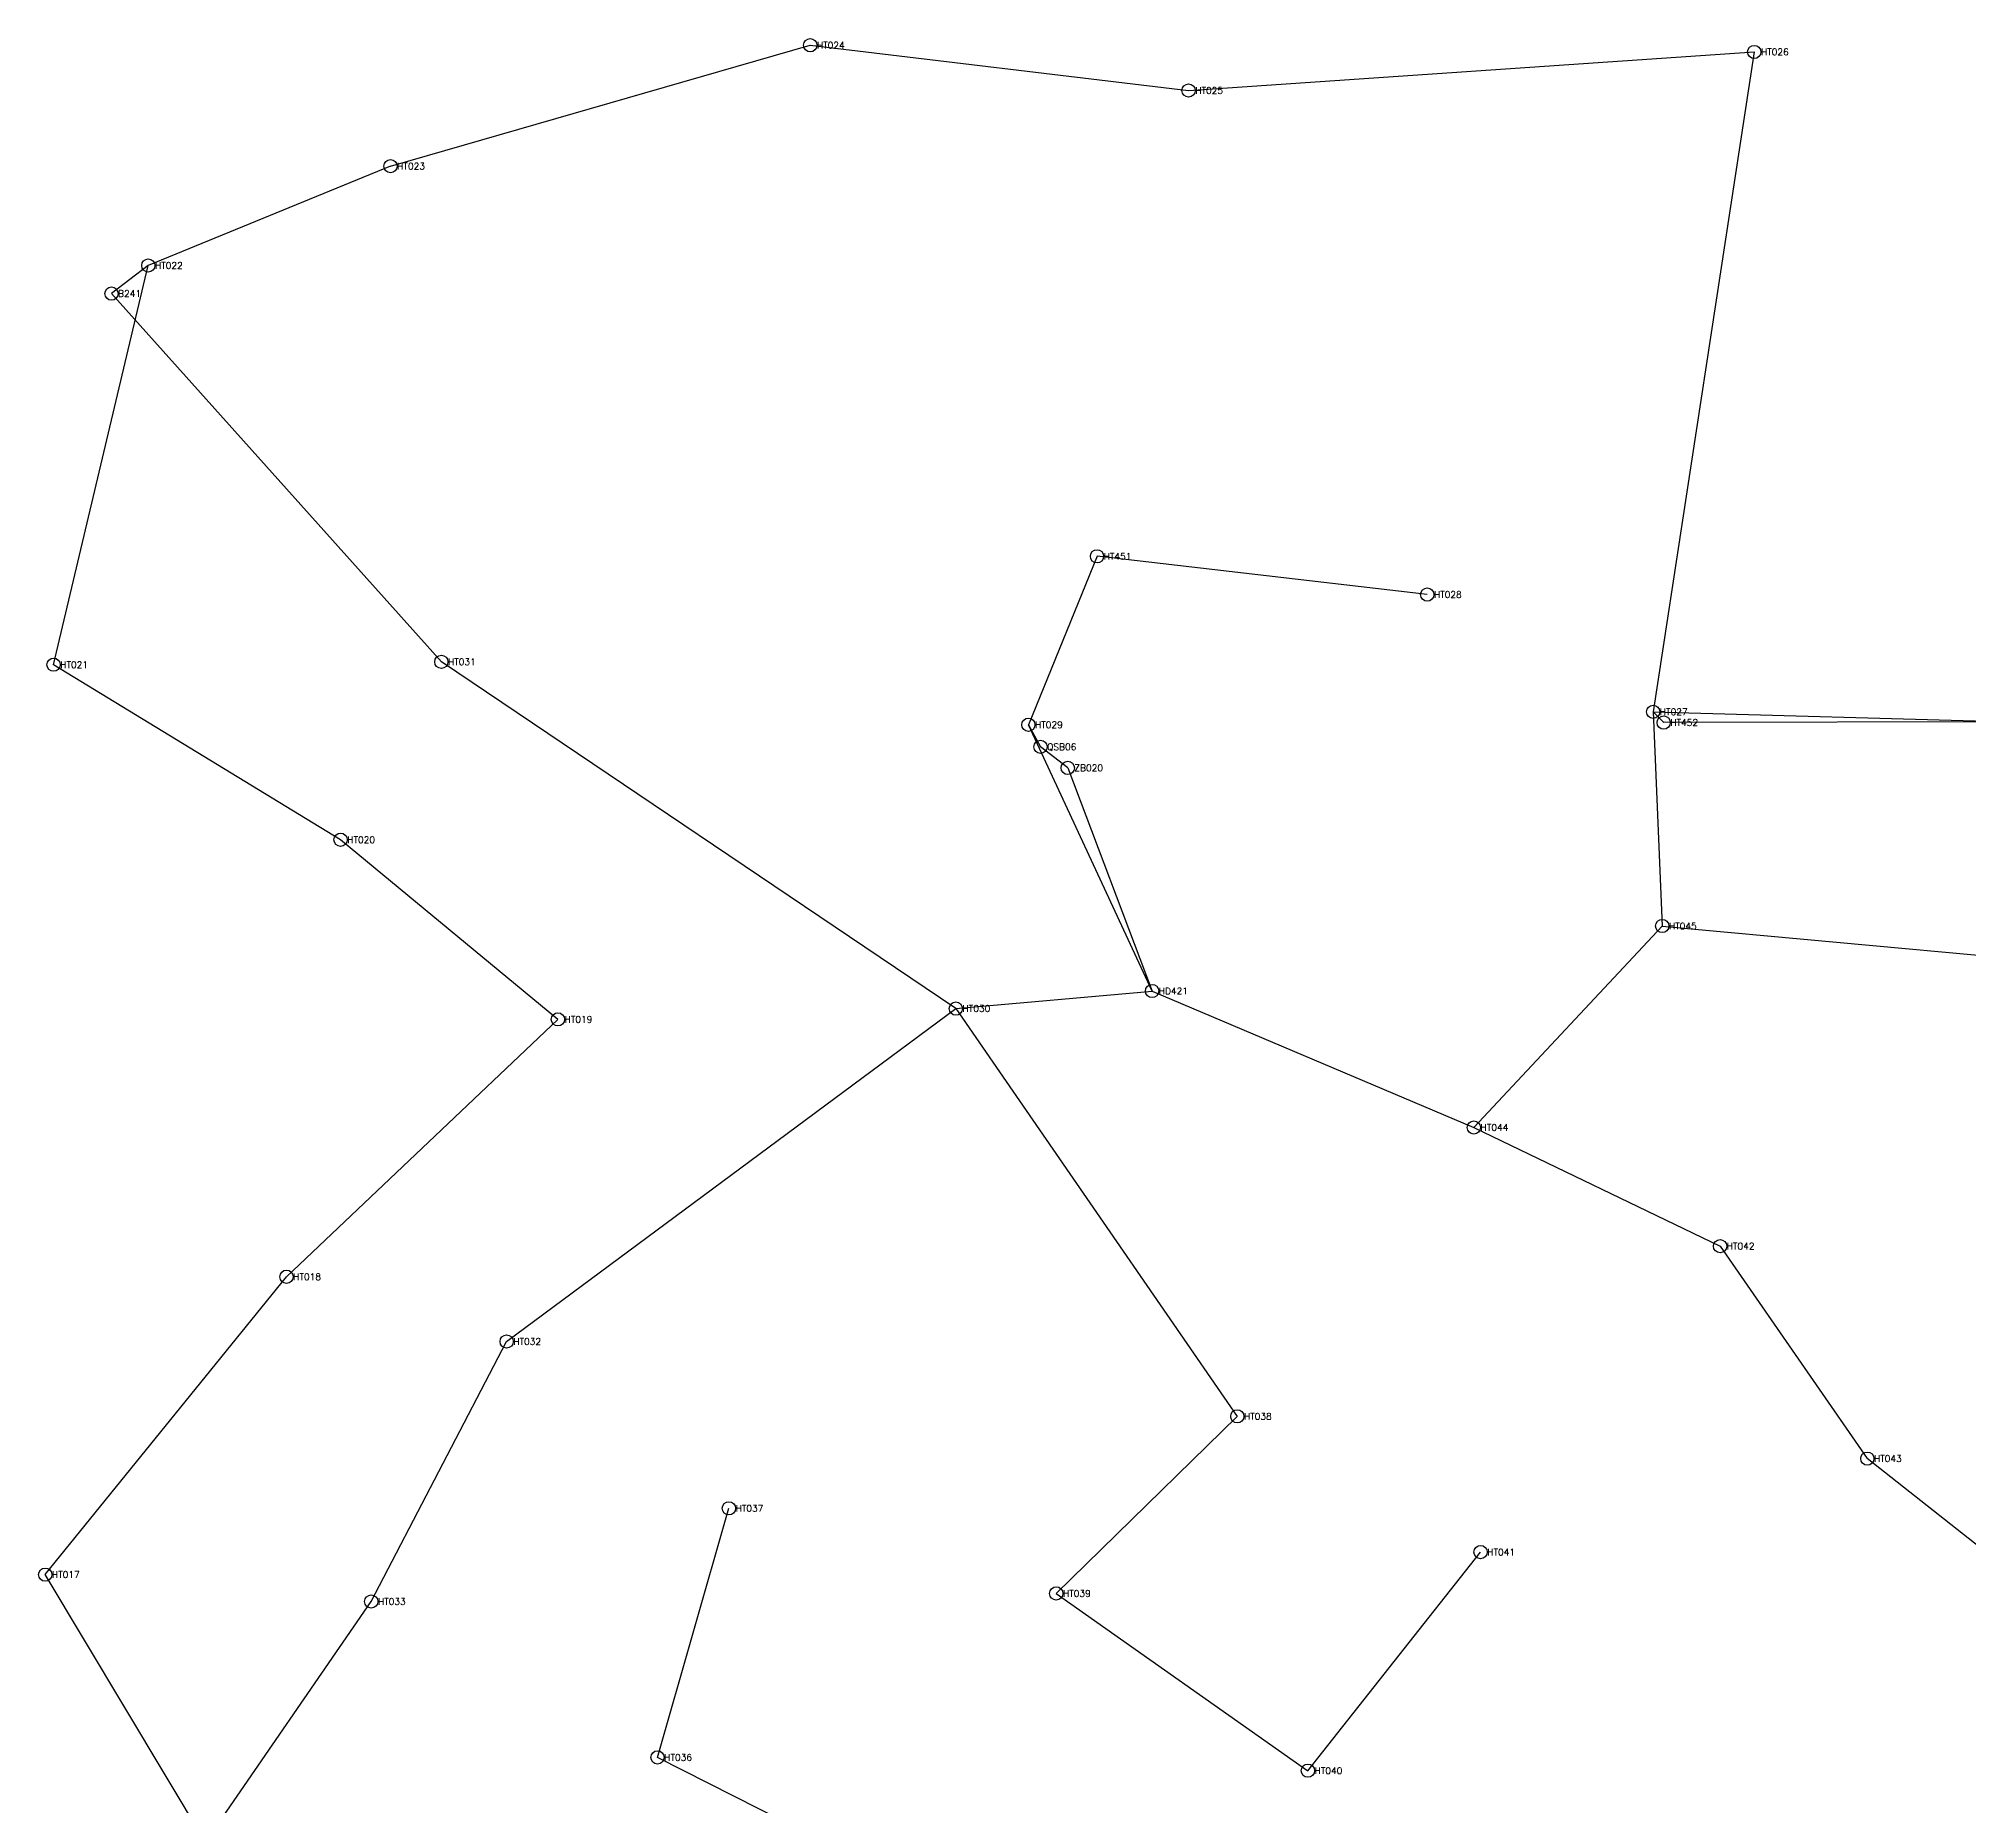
# Model space of a CAD drawing. Extents: x 249003 to 251270, y 2746050 to 2748778.
# Drawn here: x 249594.4 to 249885.7, y 2748465.1 to 2748731.9 of the extents above; entities that cross this region are included whole.
import ezdxf

# ---------------------------------------------------------------- set-up
doc = ezdxf.new("R2010")
doc.units = 0
doc.styles.get("Standard").update_dxf_attribs({"font": 'simplex'})

msp = doc.modelspace()

# ---------------------------------------------------------------- linework, layer by layer
at = {"color": 4}
for p, q in [((249647.503, 2748712.617), (249710.836, 2748730.866)), ((249710.836, 2748730.866), (249767.921, 2748724.033)), ((249767.921, 2748724.033), (249853.269, 2748729.85)), ((249853.269, 2748729.85), (249838.013, 2748630.3)), ((249647.503, 2748712.617), (249610.961, 2748697.636)), ((249596.669, 2748637.404), (249610.961, 2748697.636)), ((249610.961, 2748697.636), (249605.404, 2748693.397)), ((249655.175, 2748637.837), (249605.404, 2748693.397)), ((249754.1, 2748653.756), (249743.742, 2748628.346)), ((249803.929, 2748647.978), (249754.1, 2748653.756)), ((249639.972, 2748610.996), (249596.669, 2748637.404)), ((249732.794, 2748585.517), (249655.175, 2748637.837)), ((249838.013, 2748630.3), (249839.597, 2748628.665)), ((249838.013, 2748630.3), (249893.024, 2748628.77)), ((249838.013, 2748630.3), (249839.385, 2748597.978)), ((249762.407, 2748588.17), (249743.742, 2748628.346)), ((249743.742, 2748628.346), (249745.581, 2748625.007)), ((249893.024, 2748628.77), (249839.597, 2748628.665)), ((249749.686, 2748621.824), (249745.581, 2748625.007)), ((249749.686, 2748621.824), (249762.407, 2748588.17)), ((249672.762, 2748583.892), (249639.972, 2748610.996)), ((249839.385, 2748597.978), (249810.962, 2748567.581)), ((249839.385, 2748597.978), (249953.528, 2748587.414)), ((249732.794, 2748585.517), (249762.407, 2748588.17)), ((249762.407, 2748588.17), (249810.962, 2748567.581)), ((249631.815, 2748545.057), (249672.762, 2748583.892)), ((249665.027, 2748535.281), (249732.794, 2748585.517)), ((249732.794, 2748585.517), (249775.267, 2748523.997)), ((249810.962, 2748567.581), (249848.104, 2748549.675)), ((249848.104, 2748549.675), (249870.322, 2748517.616)), ((249595.411, 2748500.115), (249631.815, 2748545.057)), ((249644.604, 2748496.054), (249665.027, 2748535.281)), ((249775.267, 2748523.997), (249747.956, 2748497.279)), ((249893.411, 2748499.365), (249870.322, 2748517.616)), ((249687.793, 2748472.541), (249698.565, 2748510.119)), ((249785.92, 2748470.536), (249811.973, 2748503.517)), ((249619.587, 2748459.756), (249595.411, 2748500.115)), ((249619.587, 2748459.756), (249644.604, 2748496.054)), ((249747.956, 2748497.279), (249785.92, 2748470.536)), ((249715.466, 2748458.538), (249687.793, 2748472.541))]:
    msp.add_line(p, q, dxfattribs=at)
for centre in [(249710.836, 2748730.866), (249853.269, 2748729.85), (249767.921, 2748724.033), (249647.503, 2748712.617), (249610.961, 2748697.636), (249605.404, 2748693.397), (249754.1, 2748653.756), (249803.929, 2748647.978), (249596.669, 2748637.404), (249655.175, 2748637.837), (249743.742, 2748628.346), (249838.013, 2748630.3), (249839.597, 2748628.665), (249745.581, 2748625.007), (249749.686, 2748621.824), (249639.972, 2748610.996), (249839.385, 2748597.978), (249762.407, 2748588.17), (249732.794, 2748585.517), (249672.762, 2748583.892), (249810.962, 2748567.581), (249848.104, 2748549.675), (249631.815, 2748545.057), (249665.027, 2748535.281), (249775.267, 2748523.997), (249870.322, 2748517.616), (249698.565, 2748510.119), (249811.973, 2748503.517), (249595.411, 2748500.115), (249747.956, 2748497.279), (249644.604, 2748496.054), (249687.793, 2748472.541), (249785.92, 2748470.536)]:
    msp.add_circle(centre, 1)

# ---------------------------------------------------------------- texts
at = {"color": 5}
for s, p in [('HT024', (249711.836, 2748730.366)), ('HT026', (249854.269, 2748729.35)), ('HT025', (249768.921, 2748723.533)), ('HT023', (249648.503, 2748712.117)), ('HT022', (249611.961, 2748697.136)), ('B241', (249606.404, 2748692.897)), ('HT451', (249755.1, 2748653.256)), ('HT028', (249804.929, 2748647.478)), ('HT031', (249656.175, 2748637.337)), ('HT021', (249597.669, 2748636.904)), ('HT027', (249839.013, 2748629.8)), ('HT029', (249744.742, 2748627.846)), ('HT452', (249840.597, 2748628.165)), ('QSB06', (249746.581, 2748624.507)), ('ZB020', (249750.686, 2748621.324)), ('HT020', (249640.972, 2748610.496)), ('HT045', (249840.385, 2748597.478)), ('HD421', (249763.407, 2748587.67)), ('HT030', (249733.794, 2748585.017)), ('HT019', (249673.762, 2748583.392)), ('HT044', (249811.962, 2748567.081)), ('HT042', (249849.104, 2748549.175)), ('HT018', (249632.815, 2748544.557)), ('HT032', (249666.027, 2748534.781)), ('HT038', (249776.267, 2748523.497)), ('HT043', (249871.322, 2748517.116)), ('HT037', (249699.565, 2748509.619)), ('HT041', (249812.973, 2748503.017)), ('HT017', (249596.411, 2748499.615)), ('HT033', (249645.604, 2748495.554)), ('HT039', (249748.956, 2748496.779)), ('HT036', (249688.793, 2748472.041)), ('HT040', (249786.92, 2748470.036))]:
    msp.add_text(s, height=1, dxfattribs=at).set_placement(p)

doc.saveas('drawing.dxf')
